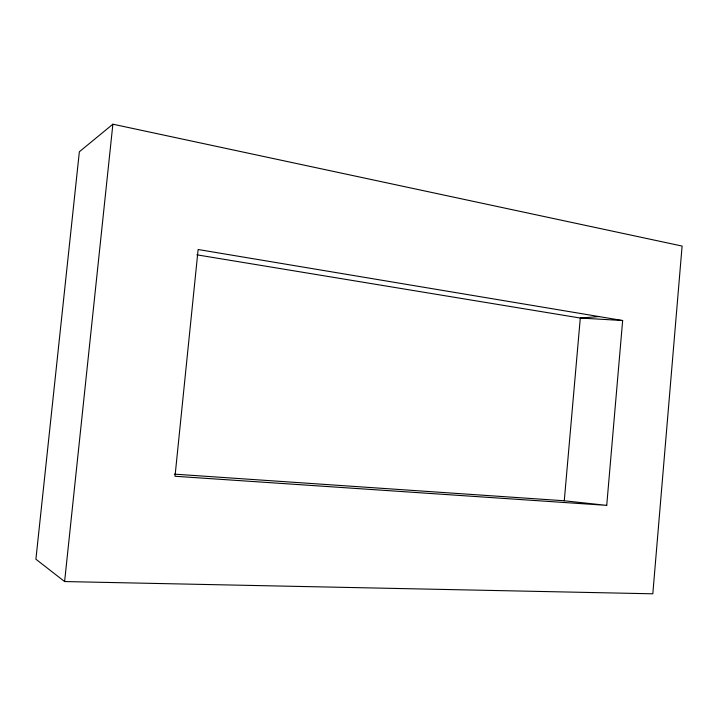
<?xml version="1.0" encoding="UTF-8"?>
<svg xmlns="http://www.w3.org/2000/svg" width="718" height="718" viewBox="0 0 718 718"><rect width="100%" height="100%" fill="white"/><g stroke="black" fill="none" stroke-linecap="round" stroke-linejoin="round"><path stroke-width="1.08" d="M606.728 505.364L622.65 320.524L198.123 249.514L175.012 476.267L606.728 505.364L564.267 500.778L174.42 474.149M564.267 500.778L580.297 318.038L599.054 316.575M64.611 581.553L112.879 124.196L682.1 246.059L652.815 593.804L64.611 581.553L35.9 559.214L79.357 151.767L112.879 124.196M622.65 320.524L580.297 318.038L196.849 254.827"/></g></svg>
